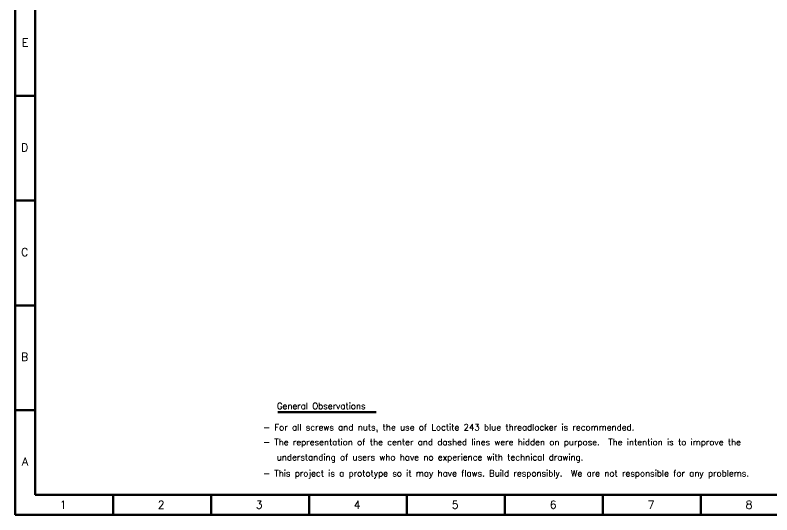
# Model space of a CAD drawing. Extents: x 22869 to 23563, y -7306 to -6812.
# Drawn here: x 22869.2 to 23226.5, y -7306 to -7070.3 of the extents above; entities that cross this region are included whole.
import ezdxf

# ---------------------------------------------------------------- set-up
doc = ezdxf.new("R2010")
doc.units = 0
doc.layers.add('Cotas', color=90, linetype='Continuous')
doc.layers.add('Peças Usinadas', color=120, linetype='Continuous', lineweight=50)
doc.styles.get("Standard").update_dxf_attribs({"font": 'romans.shx'})

msp = doc.modelspace()

# ---------------------------------------------------------------- linework, layer by layer
at = {"layer": 'Peças Usinadas'}
for p, q in [((22878.645, -7108.372), (22869.195, -7108.372)), ((22878.645, -7157.782), (22869.195, -7157.782)), ((22878.645, -7207.192), (22869.195, -7207.192)), ((22878.645, -7256.602), (22869.195, -7256.602)), ((22915.455, -7296.563), (22915.455, -7306.013)), ((22961.715, -7296.563), (22961.715, -7306.013)), ((23007.976, -7296.563), (23007.976, -7306.013)), ((23054.236, -7296.563), (23054.236, -7306.013)), ((23100.497, -7296.563), (23100.497, -7306.013)), ((23146.757, -7296.563), (23146.757, -7306.013)), ((23193.017, -7296.563), (23193.017, -7306.013))]:
    msp.add_line(p, q, dxfattribs=at)
at = {"layer": 'Peças Usinadas', "color": 1}
msp.add_line((22993.253, -7257.506), (23039.661, -7257.506), dxfattribs=at)
at = {"layer": 'Peças Usinadas', "flags": 128}
for points in [[(22869.195, -7306.013), (23563.101, -7306.013), (23563.101, -6811.91), (22869.195, -6811.91)], [(22878.645, -7296.563), (23553.651, -7296.563), (23553.651, -6821.36), (22878.645, -6821.36)]]:
    msp.add_lwpolyline(points, close=True, dxfattribs=at)

# ---------------------------------------------------------------- texts
at = {"layer": 'Cotas'}
for s, p in [('E', (22872.399, -7085.163)), ('D', (22872.021, -7134.574)), ('C', (22872.021, -7183.984)), ('B', (22872.021, -7233.394)), ('A', (22872.399, -7282.804)), ('1', (22890.311, -7303.105)), ('2', (22936.571, -7303.105)), ('3', (22982.832, -7303.105)), ('4', (23029.092, -7303.105)), ('5', (23075.352, -7303.105)), ('6', (23121.613, -7303.105)), ('7', (23167.873, -7303.105)), ('8', (23214.134, -7303.105))]:
    msp.add_text(s, height=3.78, dxfattribs=at).set_placement(p)
at = {"layer": 'Cotas', "color": 1}
for s, height, p in [('General Observations', 2.95312, (22992.789, -7256.145)), ('- For all screws and nuts, the use of Loctite 243 blue threadlocker is recommended.', 2.95312, (22986.292, -7266.186)), ('- The representation of the center and dashed lines were hidden on purpose.  The intention is to improve the', 2.953125, (22986.292, -7273.174)), ('understanding of users who have no experience with technical drawing.', 2.95312, (22992.73, -7280.313)), ('- This project is a prototype so it may have flaws. Build responsibly.  We are not responsible for any problems.', 2.953125, (22986.292, -7287.892))]:
    msp.add_text(s, height=height, dxfattribs=at).set_placement(p)

doc.saveas('drawing.dxf')
